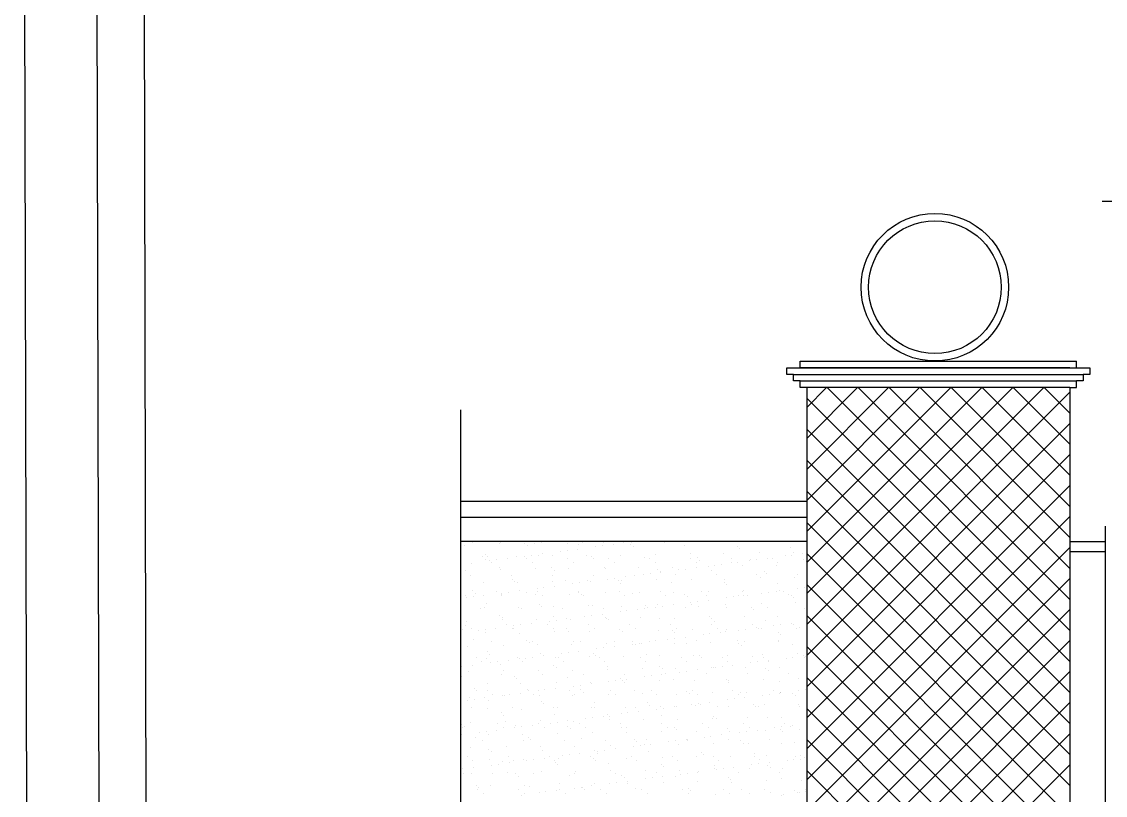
# Model space of a CAD drawing. Header units: metres. Extents: x 9178 to 9474, y -3543 to -3474.
# Drawn here: x 9351.716 to 9355.154, y -3489.35 to -3486.895 of the extents above; entities that cross this region are included whole.
import ezdxf

# ---------------------------------------------------------------- set-up
doc = ezdxf.new("R2010")
doc.units = ezdxf.units.M
doc.header["$MEASUREMENT"] = 0

msp = doc.modelspace()

# ---------------------------------------------------------------- linework, layer by layer
at = {"lineweight": 25, "ltscale": 60}
msp.add_line((9355.14435, -3487.46463), (9357.88486, -3487.46463), dxfattribs=at)
at = {"lineweight": 25, "ltscale": 72}
for p, q in [((9354.18596, -3487.99323), (9354.18596, -3487.97235)), ((9354.18596, -3487.97235), (9355.06304, -3487.97235)), ((9355.06304, -3487.99323), (9355.06304, -3487.97235)), ((9354.1442, -3488.01411), (9354.1442, -3487.99323)), ((9354.1442, -3487.99323), (9355.1048, -3487.99323)), ((9354.16508, -3488.01411), (9354.1442, -3488.01411)), ((9354.16508, -3488.035), (9354.16508, -3488.01411)), ((9354.16508, -3488.01411), (9355.06304, -3488.01411)), ((9354.20684, -3487.99323), (9354.18596, -3487.99323)), ((9355.04215, -3487.99323), (9354.20684, -3487.99323)), ((9355.04215, -3487.99323), (9355.06304, -3487.99323)), ((9355.06304, -3488.01411), (9355.08392, -3488.01411)), ((9355.08392, -3488.01411), (9355.08392, -3488.035)), ((9355.1048, -3488.01411), (9355.08392, -3488.01411)), ((9355.1048, -3487.99323), (9355.1048, -3488.01411)), ((9354.18596, -3488.035), (9354.16508, -3488.035)), ((9354.18596, -3488.05588), (9354.18596, -3488.035)), ((9354.18596, -3488.035), (9355.06304, -3488.035)), ((9355.06304, -3488.05588), (9355.06304, -3488.035)), ((9355.08392, -3488.035), (9355.06304, -3488.035)), ((9354.20684, -3488.05588), (9354.18596, -3488.05588)), ((9354.20684, -3488.05588), (9354.20684, -3490.8721)), ((9355.04215, -3488.05588), (9354.20684, -3488.05588)), ((9354.20684, -3488.11891), (9354.26988, -3488.05588)), ((9354.20684, -3488.21735), (9354.36832, -3488.05588)), ((9354.20684, -3488.3158), (9354.46676, -3488.05588)), ((9354.20684, -3488.41424), (9354.5652, -3488.05588)), ((9354.20684, -3488.51268), (9354.66365, -3488.05588)), ((9354.20684, -3488.61112), (9354.76209, -3488.05588)), ((9354.20684, -3488.70957), (9354.86053, -3488.05588)), ((9354.20684, -3488.80801), (9354.95897, -3488.05588)), ((9354.20684, -3488.90645), (9355.04215, -3488.07114)), ((9355.04215, -3488.92509), (9354.20684, -3488.08978)), ((9355.04215, -3488.82665), (9354.27138, -3488.05588)), ((9355.04215, -3488.72821), (9354.36982, -3488.05588)), ((9355.04215, -3488.62977), (9354.46827, -3488.05588)), ((9355.04215, -3488.53132), (9354.56671, -3488.05588)), ((9355.04215, -3488.43288), (9354.66515, -3488.05588)), ((9355.04215, -3488.33444), (9354.76359, -3488.05588)), ((9355.04215, -3488.236), (9354.86204, -3488.05588)), ((9355.04215, -3488.13756), (9354.96048, -3488.05588)), ((9355.04215, -3488.05588), (9355.04215, -3490.8721)), ((9355.04215, -3488.05588), (9355.06304, -3488.05588)), ((9353.10854, -3488.12684), (9353.10854, -3489.41966)), ((9354.20684, -3489.00489), (9355.04215, -3488.16958)), ((9355.04215, -3489.02354), (9354.20684, -3488.18823)), ((9354.20684, -3489.10334), (9355.04215, -3488.26802)), ((9355.04215, -3489.12198), (9354.20684, -3488.28667)), ((9354.20684, -3489.20178), (9355.04215, -3488.36647)), ((9355.04215, -3489.22042), (9354.20684, -3488.38511)), ((9354.20684, -3488.41733), (9353.10854, -3488.41733)), ((9354.20684, -3488.46823), (9353.10854, -3488.46823)), ((9354.20684, -3489.30022), (9355.04215, -3488.46491)), ((9355.04215, -3489.31886), (9354.20684, -3488.48355)), ((9355.15441, -3488.49574), (9355.15441, -3490.75167)), ((9354.20684, -3488.54457), (9353.10854, -3488.54457)), ((9353.12026, -3488.55556), (9353.12026, -3488.55556)), ((9353.14522, -3488.5479), (9353.14522, -3488.5479)), ((9353.23307, -3488.55149), (9353.23307, -3488.55149)), ((9353.23492, -3488.54693), (9353.23492, -3488.54693)), ((9353.31235, -3488.54934), (9353.31235, -3488.54934)), ((9353.32005, -3488.55639), (9353.32005, -3488.55639)), ((9353.34239, -3488.5501), (9353.34239, -3488.5501)), ((9353.36498, -3488.54669), (9353.36498, -3488.54669)), ((9353.44923, -3488.55061), (9353.44923, -3488.55061)), ((9353.48075, -3488.56845), (9353.48075, -3488.56845)), ((9353.48193, -3488.55303), (9353.48193, -3488.55303)), ((9353.49504, -3488.54646), (9353.49504, -3488.54646)), ((9353.53748, -3488.56098), (9353.53748, -3488.56098)), ((9353.55922, -3488.55812), (9353.55922, -3488.55812)), ((9353.56204, -3488.54655), (9353.56204, -3488.54655)), ((9353.59318, -3488.55365), (9353.59318, -3488.55365)), ((9353.62511, -3488.54622), (9353.62511, -3488.54622)), ((9353.64906, -3488.55447), (9353.64906, -3488.55447)), ((9353.64991, -3488.54618), (9353.64991, -3488.54618)), ((9353.65675, -3488.56152), (9353.65675, -3488.56152)), ((9353.67136, -3488.54515), (9353.67136, -3488.54515)), ((9353.75517, -3488.54599), (9353.75517, -3488.54599)), ((9353.7782, -3488.54567), (9353.7782, -3488.54567)), ((9353.81864, -3488.55816), (9353.81864, -3488.55816)), ((9353.88523, -3488.54575), (9353.88523, -3488.54575)), ((9353.98576, -3488.5596), (9353.98576, -3488.5596)), ((9353.99346, -3488.56665), (9353.99346, -3488.56665)), ((9354.0153, -3488.54551), (9354.0153, -3488.54551)), ((9354.14536, -3488.54528), (9354.14536, -3488.54528)), ((9354.15535, -3488.56329), (9354.15535, -3488.56329)), ((9354.20684, -3489.39866), (9355.04215, -3488.56335)), ((9355.04215, -3488.54457), (9355.15441, -3488.54457)), ((9353.17922, -3488.59281), (9353.17922, -3488.59281)), ((9353.18679, -3488.586), (9353.18679, -3488.586)), ((9353.18763, -3488.5999), (9353.18763, -3488.5999)), ((9353.19449, -3488.59305), (9353.19449, -3488.59305)), ((9353.20021, -3488.60538), (9353.20021, -3488.60538)), ((9353.22195, -3488.60252), (9353.22195, -3488.60252)), ((9353.25591, -3488.59805), (9353.25591, -3488.59805)), ((9353.28606, -3488.59332), (9353.28606, -3488.59332)), ((9353.31264, -3488.59058), (9353.31264, -3488.59058)), ((9353.31769, -3488.59967), (9353.31769, -3488.59967)), ((9353.33438, -3488.58772), (9353.33438, -3488.58772)), ((9353.35638, -3488.58969), (9353.35638, -3488.58969)), ((9353.36833, -3488.58325), (9353.36833, -3488.58325)), ((9353.39887, -3488.58926), (9353.39887, -3488.58926)), ((9353.42506, -3488.57578), (9353.42506, -3488.57578)), ((9353.4468, -3488.57292), (9353.4468, -3488.57292)), ((9353.44776, -3488.59943), (9353.44776, -3488.59943)), ((9353.50819, -3488.58786), (9353.50819, -3488.58786)), ((9353.5235, -3488.59112), (9353.5235, -3488.59112)), ((9353.5312, -3488.59818), (9353.5312, -3488.59818)), ((9353.57782, -3488.59919), (9353.57782, -3488.59919)), ((9353.61503, -3488.58838), (9353.61503, -3488.58838)), ((9353.69309, -3488.59482), (9353.69309, -3488.59482)), ((9353.70788, -3488.59896), (9353.70788, -3488.59896)), ((9353.72784, -3488.58431), (9353.72784, -3488.58431)), ((9353.83716, -3488.58292), (9353.83716, -3488.58292)), ((9353.83795, -3488.59872), (9353.83795, -3488.59872)), ((9353.86021, -3488.59625), (9353.86021, -3488.59625)), ((9353.86791, -3488.60331), (9353.86791, -3488.60331)), ((9353.944, -3488.58343), (9353.944, -3488.58343)), ((9353.96801, -3488.59848), (9353.96801, -3488.59848)), ((9354.02568, -3488.60485), (9354.02568, -3488.60485)), ((9354.0298, -3488.59994), (9354.0298, -3488.59994)), ((9354.04742, -3488.60198), (9354.04742, -3488.60198)), ((9354.05681, -3488.57937), (9354.05681, -3488.57937)), ((9354.08138, -3488.59751), (9354.08138, -3488.59751)), ((9354.09808, -3488.59825), (9354.09808, -3488.59825)), ((9354.13811, -3488.59004), (9354.13811, -3488.59004)), ((9354.15985, -3488.58718), (9354.15985, -3488.58718)), ((9354.16613, -3488.57797), (9354.16613, -3488.57797)), ((9354.1938, -3488.58271), (9354.1938, -3488.58271)), ((9354.19692, -3488.60138), (9354.19692, -3488.60138)), ((9355.04215, -3489.41731), (9354.20684, -3488.58199)), ((9355.04215, -3488.57609), (9355.15441, -3488.57609)), ((9353.10953, -3488.61732), (9353.10953, -3488.61732)), ((9353.1229, -3488.63603), (9353.1229, -3488.63603)), ((9353.14348, -3488.61285), (9353.14348, -3488.61285)), ((9353.20524, -3488.61112), (9353.20524, -3488.61112)), ((9353.23083, -3488.62634), (9353.23083, -3488.62634)), ((9353.2357, -3488.63197), (9353.2357, -3488.63197)), ((9353.33531, -3488.61089), (9353.33531, -3488.61089)), ((9353.34502, -3488.63057), (9353.34502, -3488.63057)), ((9353.39795, -3488.62778), (9353.39795, -3488.62778)), ((9353.40565, -3488.63483), (9353.40565, -3488.63483)), ((9353.45186, -3488.63109), (9353.45186, -3488.63109)), ((9353.46537, -3488.61065), (9353.46537, -3488.61065)), ((9353.56467, -3488.62702), (9353.56467, -3488.62702)), ((9353.56754, -3488.63147), (9353.56754, -3488.63147)), ((9353.59543, -3488.61041), (9353.59543, -3488.61041)), ((9353.67399, -3488.62563), (9353.67399, -3488.62563)), ((9353.7255, -3488.61018), (9353.7255, -3488.61018)), ((9353.73466, -3488.63291), (9353.73466, -3488.63291)), ((9353.74236, -3488.63996), (9353.74236, -3488.63996)), ((9353.78083, -3488.62614), (9353.78083, -3488.62614)), ((9353.80084, -3488.63445), (9353.80084, -3488.63445)), ((9353.82258, -3488.63159), (9353.82258, -3488.63159)), ((9353.85556, -3488.60994), (9353.85556, -3488.60994)), ((9353.85653, -3488.62712), (9353.85653, -3488.62712)), ((9353.89364, -3488.62208), (9353.89364, -3488.62208)), ((9353.90425, -3488.6366), (9353.90425, -3488.6366)), ((9353.91326, -3488.61965), (9353.91326, -3488.61965)), ((9353.935, -3488.61678), (9353.935, -3488.61678)), ((9353.96895, -3488.61231), (9353.96895, -3488.61231)), ((9353.98562, -3488.60971), (9353.98562, -3488.60971)), ((9354.00296, -3488.62068), (9354.00296, -3488.62068)), ((9354.07137, -3488.63804), (9354.07137, -3488.63804)), ((9354.1098, -3488.62119), (9354.1098, -3488.62119)), ((9354.11569, -3488.60947), (9354.11569, -3488.60947)), ((9354.20462, -3488.60843), (9354.20462, -3488.60843)), ((9353.13858, -3488.65175), (9353.13858, -3488.65175)), ((9353.18186, -3488.67328), (9353.18186, -3488.67328)), ((9353.26865, -3488.65152), (9353.26865, -3488.65152)), ((9353.2724, -3488.66444), (9353.2724, -3488.66444)), ((9353.2801, -3488.67149), (9353.2801, -3488.67149)), ((9353.2887, -3488.6738), (9353.2887, -3488.6738)), ((9353.39871, -3488.65128), (9353.39871, -3488.65128)), ((9353.4015, -3488.66973), (9353.4015, -3488.66973)), ((9353.44198, -3488.66813), (9353.44198, -3488.66813)), ((9353.51083, -3488.66834), (9353.51083, -3488.66834)), ((9353.51926, -3488.67152), (9353.51926, -3488.67152)), ((9353.52877, -3488.65104), (9353.52877, -3488.65104)), ((9353.57599, -3488.66405), (9353.57599, -3488.66405)), ((9353.59773, -3488.66119), (9353.59773, -3488.66119)), ((9353.60911, -3488.66957), (9353.60911, -3488.66957)), ((9353.61767, -3488.66885), (9353.61767, -3488.66885)), ((9353.63168, -3488.65672), (9353.63168, -3488.65672)), ((9353.65884, -3488.65081), (9353.65884, -3488.65081)), ((9353.68841, -3488.64925), (9353.68841, -3488.64925)), ((9353.71015, -3488.64639), (9353.71015, -3488.64639)), ((9353.73047, -3488.66479), (9353.73047, -3488.66479)), ((9353.74411, -3488.64192), (9353.74411, -3488.64192)), ((9353.77869, -3488.67326), (9353.77869, -3488.67326)), ((9353.7889, -3488.65057), (9353.7889, -3488.65057)), ((9353.83979, -3488.66339), (9353.83979, -3488.66339)), ((9353.91897, -3488.65033), (9353.91897, -3488.65033)), ((9353.94663, -3488.6639), (9353.94663, -3488.6639)), ((9354.04903, -3488.6501), (9354.04903, -3488.6501)), ((9354.05944, -3488.65984), (9354.05944, -3488.65984)), ((9354.07907, -3488.64509), (9354.07907, -3488.64509)), ((9354.16876, -3488.65845), (9354.16876, -3488.65845)), ((9354.17909, -3488.64986), (9354.17909, -3488.64986)), ((9354.20684, -3489.4971), (9355.04215, -3488.66179)), ((9353.14685, -3488.70109), (9353.14685, -3488.70109)), ((9353.15454, -3488.70815), (9353.15454, -3488.70815)), ((9353.22136, -3488.70449), (9353.22136, -3488.70449)), ((9353.23872, -3488.70845), (9353.23872, -3488.70845)), ((9353.26046, -3488.70559), (9353.26046, -3488.70559)), ((9353.29441, -3488.70112), (9353.29441, -3488.70112)), ((9353.31643, -3488.70479), (9353.31643, -3488.70479)), ((9353.35114, -3488.69365), (9353.35114, -3488.69365)), ((9353.35142, -3488.70425), (9353.35142, -3488.70425)), ((9353.37288, -3488.69079), (9353.37288, -3488.69079)), ((9353.40684, -3488.68632), (9353.40684, -3488.68632)), ((9353.46357, -3488.67885), (9353.46357, -3488.67885)), ((9353.48149, -3488.70402), (9353.48149, -3488.70402)), ((9353.48355, -3488.70622), (9353.48355, -3488.70622)), ((9353.48531, -3488.67599), (9353.48531, -3488.67599)), ((9353.5673, -3488.7075), (9353.5673, -3488.7075)), ((9353.61155, -3488.70378), (9353.61155, -3488.70378)), ((9353.61681, -3488.67662), (9353.61681, -3488.67662)), ((9353.67663, -3488.7061), (9353.67663, -3488.7061)), ((9353.74162, -3488.70354), (9353.74162, -3488.70354)), ((9353.78347, -3488.70662), (9353.78347, -3488.70662)), ((9353.87168, -3488.70331), (9353.87168, -3488.70331)), ((9353.89627, -3488.70255), (9353.89627, -3488.70255)), ((9353.94582, -3488.67469), (9353.94582, -3488.67469)), ((9353.95351, -3488.68175), (9353.95351, -3488.68175)), ((9354.00174, -3488.70307), (9354.00174, -3488.70307)), ((9354.00559, -3488.70116), (9354.00559, -3488.70116)), ((9354.06419, -3488.70791), (9354.06419, -3488.70791)), ((9354.08593, -3488.70505), (9354.08593, -3488.70505)), ((9354.11243, -3488.70167), (9354.11243, -3488.70167)), ((9354.1154, -3488.67839), (9354.1154, -3488.67839)), ((9354.11989, -3488.70058), (9354.11989, -3488.70058)), ((9354.13181, -3488.70283), (9354.13181, -3488.70283)), ((9354.17662, -3488.69311), (9354.17662, -3488.69311)), ((9354.19835, -3488.69025), (9354.19835, -3488.69025)), ((9355.04215, -3489.51575), (9354.20684, -3488.68044)), ((9353.10891, -3488.71594), (9353.10891, -3488.71594)), ((9353.12553, -3488.71651), (9353.12553, -3488.71651)), ((9353.1263, -3488.72325), (9353.1263, -3488.72325)), ((9353.14804, -3488.72039), (9353.14804, -3488.72039)), ((9353.18199, -3488.71592), (9353.18199, -3488.71592)), ((9353.19088, -3488.74144), (9353.19088, -3488.74144)), ((9353.23833, -3488.71244), (9353.23833, -3488.71244)), ((9353.23897, -3488.71571), (9353.23897, -3488.71571)), ((9353.34766, -3488.71105), (9353.34766, -3488.71105)), ((9353.358, -3488.74288), (9353.358, -3488.74288)), ((9353.36904, -3488.71547), (9353.36904, -3488.71547)), ((9353.4545, -3488.71156), (9353.4545, -3488.71156)), ((9353.49125, -3488.71328), (9353.49125, -3488.71328)), ((9353.4991, -3488.71524), (9353.4991, -3488.71524)), ((9353.62916, -3488.715), (9353.62916, -3488.715)), ((9353.65314, -3488.70991), (9353.65314, -3488.70991)), ((9353.75923, -3488.71476), (9353.75923, -3488.71476)), ((9353.82026, -3488.71135), (9353.82026, -3488.71135)), ((9353.82796, -3488.7184), (9353.82796, -3488.7184)), ((9353.83935, -3488.73752), (9353.83935, -3488.73752)), ((9353.86108, -3488.73465), (9353.86108, -3488.73465)), ((9353.88929, -3488.71453), (9353.88929, -3488.71453)), ((9353.89504, -3488.73018), (9353.89504, -3488.73018)), ((9353.95177, -3488.72271), (9353.95177, -3488.72271)), ((9353.97351, -3488.71985), (9353.97351, -3488.71985)), ((9353.98985, -3488.71504), (9353.98985, -3488.71504)), ((9354.00746, -3488.71538), (9354.00746, -3488.71538)), ((9354.01936, -3488.71429), (9354.01936, -3488.71429)), ((9354.06207, -3488.74032), (9354.06207, -3488.74032)), ((9354.14942, -3488.71405), (9354.14942, -3488.71405)), ((9354.15697, -3488.71648), (9354.15697, -3488.71648)), ((9354.16467, -3488.72353), (9354.16467, -3488.72353)), ((9354.17139, -3488.73892), (9354.17139, -3488.73892)), ((9353.17231, -3488.75634), (9353.17231, -3488.75634)), ((9353.18449, -3488.75376), (9353.18449, -3488.75376)), ((9353.29133, -3488.75427), (9353.29133, -3488.75427)), ((9353.30238, -3488.7561), (9353.30238, -3488.7561)), ((9353.3657, -3488.74993), (9353.3657, -3488.74993)), ((9353.40413, -3488.75021), (9353.40413, -3488.75021)), ((9353.43244, -3488.75587), (9353.43244, -3488.75587)), ((9353.51346, -3488.74881), (9353.51346, -3488.74881)), ((9353.52759, -3488.74657), (9353.52759, -3488.74657)), ((9353.55777, -3488.77459), (9353.55777, -3488.77459)), ((9353.56251, -3488.75563), (9353.56251, -3488.75563)), ((9353.6145, -3488.76712), (9353.6145, -3488.76712)), ((9353.6203, -3488.74933), (9353.6203, -3488.74933)), ((9353.63624, -3488.76425), (9353.63624, -3488.76425)), ((9353.67019, -3488.75978), (9353.67019, -3488.75978)), ((9353.69257, -3488.75539), (9353.69257, -3488.75539)), ((9353.69471, -3488.74801), (9353.69471, -3488.74801)), ((9353.70241, -3488.75506), (9353.70241, -3488.75506)), ((9353.72692, -3488.75232), (9353.72692, -3488.75232)), ((9353.7331, -3488.74526), (9353.7331, -3488.74526)), ((9353.74866, -3488.74945), (9353.74866, -3488.74945)), ((9353.78262, -3488.74498), (9353.78262, -3488.74498)), ((9353.82263, -3488.75516), (9353.82263, -3488.75516)), ((9353.84243, -3488.74387), (9353.84243, -3488.74387)), ((9353.8643, -3488.7517), (9353.8643, -3488.7517)), ((9353.94927, -3488.74438), (9353.94927, -3488.74438)), ((9353.9527, -3488.75492), (9353.9527, -3488.75492)), ((9354.03142, -3488.75314), (9354.03142, -3488.75314)), ((9354.03912, -3488.76019), (9354.03912, -3488.76019)), ((9354.08276, -3488.75468), (9354.08276, -3488.75468)), ((9354.20101, -3488.75683), (9354.20101, -3488.75683)), ((9354.20684, -3489.59555), (9355.04215, -3488.76024)), ((9353.12503, -3488.80931), (9353.12503, -3488.80931)), ((9353.12816, -3488.79698), (9353.12816, -3488.79698)), ((9353.23245, -3488.77953), (9353.23245, -3488.77953)), ((9353.24015, -3488.78659), (9353.24015, -3488.78659)), ((9353.24096, -3488.79292), (9353.24096, -3488.79292)), ((9353.25509, -3488.80907), (9353.25509, -3488.80907)), ((9353.27723, -3488.81152), (9353.27723, -3488.81152)), ((9353.29897, -3488.80866), (9353.29897, -3488.80866)), ((9353.33292, -3488.80419), (9353.33292, -3488.80419)), ((9353.35029, -3488.79152), (9353.35029, -3488.79152)), ((9353.38516, -3488.80884), (9353.38516, -3488.80884)), ((9353.38965, -3488.79672), (9353.38965, -3488.79672)), ((9353.40204, -3488.78323), (9353.40204, -3488.78323)), ((9353.41139, -3488.79386), (9353.41139, -3488.79386)), ((9353.44535, -3488.78939), (9353.44535, -3488.78939)), ((9353.45713, -3488.79204), (9353.45713, -3488.79204)), ((9353.50207, -3488.78192), (9353.50207, -3488.78192)), ((9353.51522, -3488.8086), (9353.51522, -3488.8086)), ((9353.52381, -3488.77906), (9353.52381, -3488.77906)), ((9353.56916, -3488.78466), (9353.56916, -3488.78466)), ((9353.56993, -3488.78797), (9353.56993, -3488.78797)), ((9353.57686, -3488.79172), (9353.57686, -3488.79172)), ((9353.64528, -3488.80836), (9353.64528, -3488.80836)), ((9353.67926, -3488.78658), (9353.67926, -3488.78658)), ((9353.73874, -3488.78836), (9353.73874, -3488.78836)), ((9353.77535, -3488.80813), (9353.77535, -3488.80813)), ((9353.7861, -3488.78709), (9353.7861, -3488.78709)), ((9353.8989, -3488.78303), (9353.8989, -3488.78303)), ((9353.90541, -3488.80789), (9353.90541, -3488.80789)), ((9353.90587, -3488.78979), (9353.90587, -3488.78979)), ((9353.91357, -3488.79685), (9353.91357, -3488.79685)), ((9354.00823, -3488.78163), (9354.00823, -3488.78163)), ((9354.03547, -3488.80766), (9354.03547, -3488.80766)), ((9354.07545, -3488.79348), (9354.07545, -3488.79348)), ((9354.1027, -3488.81098), (9354.1027, -3488.81098)), ((9354.11507, -3488.78214), (9354.11507, -3488.78214)), ((9354.12444, -3488.80812), (9354.12444, -3488.80812)), ((9354.15839, -3488.80365), (9354.15839, -3488.80365)), ((9354.16554, -3488.80742), (9354.16554, -3488.80742)), ((9355.04215, -3489.61419), (9354.20684, -3488.77888)), ((9353.1146, -3488.82325), (9353.1146, -3488.82325)), ((9353.14264, -3488.82053), (9353.14264, -3488.82053)), ((9353.1648, -3488.82632), (9353.1648, -3488.82632)), ((9353.18654, -3488.82346), (9353.18654, -3488.82346)), ((9353.18712, -3488.83423), (9353.18712, -3488.83423)), ((9353.2205, -3488.81899), (9353.2205, -3488.81899)), ((9353.2727, -3488.82029), (9353.2727, -3488.82029)), ((9353.27648, -3488.81988), (9353.27648, -3488.81988)), ((9353.29396, -3488.83475), (9353.29396, -3488.83475)), ((9353.40277, -3488.82006), (9353.40277, -3488.82006)), ((9353.40676, -3488.83068), (9353.40676, -3488.83068)), ((9353.44361, -3488.82132), (9353.44361, -3488.82132)), ((9353.4513, -3488.82837), (9353.4513, -3488.82837)), ((9353.51609, -3488.82929), (9353.51609, -3488.82929)), ((9353.53283, -3488.81982), (9353.53283, -3488.81982)), ((9353.61319, -3488.82501), (9353.61319, -3488.82501)), ((9353.62293, -3488.8298), (9353.62293, -3488.8298)), ((9353.6629, -3488.81958), (9353.6629, -3488.81958)), ((9353.73573, -3488.82574), (9353.73573, -3488.82574)), ((9353.78032, -3488.82645), (9353.78032, -3488.82645)), ((9353.78801, -3488.8335), (9353.78801, -3488.8335)), ((9353.79296, -3488.81935), (9353.79296, -3488.81935)), ((9353.84506, -3488.82434), (9353.84506, -3488.82434)), ((9353.87785, -3488.84058), (9353.87785, -3488.84058)), ((9353.89959, -3488.83772), (9353.89959, -3488.83772)), ((9353.92302, -3488.81911), (9353.92302, -3488.81911)), ((9353.93355, -3488.83325), (9353.93355, -3488.83325)), ((9353.9499, -3488.83014), (9353.9499, -3488.83014)), ((9353.9519, -3488.82485), (9353.9519, -3488.82485)), ((9353.99028, -3488.82578), (9353.99028, -3488.82578)), ((9354.01202, -3488.82292), (9354.01202, -3488.82292)), ((9354.04597, -3488.81845), (9354.04597, -3488.81845)), ((9354.05309, -3488.81888), (9354.05309, -3488.81888)), ((9354.0647, -3488.82079), (9354.0647, -3488.82079)), ((9354.11702, -3488.83158), (9354.11702, -3488.83158)), ((9354.12472, -3488.83863), (9354.12472, -3488.83863)), ((9354.17403, -3488.8194), (9354.17403, -3488.8194)), ((9354.18315, -3488.81864), (9354.18315, -3488.81864)), ((9353.13079, -3488.87746), (9353.13079, -3488.87746)), ((9353.15093, -3488.85654), (9353.15093, -3488.85654)), ((9353.20604, -3488.86092), (9353.20604, -3488.86092)), ((9353.24359, -3488.87339), (9353.24359, -3488.87339)), ((9353.31805, -3488.85798), (9353.31805, -3488.85798)), ((9353.32575, -3488.86503), (9353.32575, -3488.86503)), ((9353.33611, -3488.86069), (9353.33611, -3488.86069)), ((9353.35292, -3488.872), (9353.35292, -3488.872)), ((9353.45976, -3488.87251), (9353.45976, -3488.87251)), ((9353.46617, -3488.86045), (9353.46617, -3488.86045)), ((9353.48764, -3488.86167), (9353.48764, -3488.86167)), ((9353.57256, -3488.86845), (9353.57256, -3488.86845)), ((9353.59624, -3488.86021), (9353.59624, -3488.86021)), ((9353.59628, -3488.87765), (9353.59628, -3488.87765)), ((9353.65301, -3488.87018), (9353.65301, -3488.87018)), ((9353.65476, -3488.8631), (9353.65476, -3488.8631)), ((9353.66246, -3488.87016), (9353.66246, -3488.87016)), ((9353.67475, -3488.86732), (9353.67475, -3488.86732)), ((9353.68189, -3488.86705), (9353.68189, -3488.86705)), ((9353.7087, -3488.86285), (9353.7087, -3488.86285)), ((9353.7263, -3488.85998), (9353.7263, -3488.85998)), ((9353.76543, -3488.85538), (9353.76543, -3488.85538)), ((9353.78717, -3488.85252), (9353.78717, -3488.85252)), ((9353.78873, -3488.86757), (9353.78873, -3488.86757)), ((9353.82112, -3488.84805), (9353.82112, -3488.84805)), ((9353.82435, -3488.8668), (9353.82435, -3488.8668)), ((9353.85636, -3488.85974), (9353.85636, -3488.85974)), ((9353.90153, -3488.8635), (9353.90153, -3488.8635)), ((9353.98643, -3488.85951), (9353.98643, -3488.85951)), ((9353.99147, -3488.86823), (9353.99147, -3488.86823)), ((9353.99917, -3488.87529), (9353.99917, -3488.87529)), ((9354.01086, -3488.86211), (9354.01086, -3488.86211)), ((9354.11649, -3488.85927), (9354.11649, -3488.85927)), ((9354.1177, -3488.86262), (9354.1177, -3488.86262)), ((9354.16106, -3488.87193), (9354.16106, -3488.87193)), ((9354.20684, -3489.69399), (9355.04215, -3488.85868)), ((9355.04215, -3489.71263), (9354.20684, -3488.87732)), ((9353.15876, -3488.9139), (9353.15876, -3488.9139)), ((9353.18975, -3488.91471), (9353.18975, -3488.91471)), ((9353.1925, -3488.89463), (9353.1925, -3488.89463)), ((9353.2002, -3488.90169), (9353.2002, -3488.90169)), ((9353.28882, -3488.91366), (9353.28882, -3488.91366)), ((9353.29659, -3488.91522), (9353.29659, -3488.91522)), ((9353.31574, -3488.91459), (9353.31574, -3488.91459)), ((9353.33748, -3488.91172), (9353.33748, -3488.91172)), ((9353.36209, -3488.89833), (9353.36209, -3488.89833)), ((9353.37143, -3488.90725), (9353.37143, -3488.90725)), ((9353.40939, -3488.91116), (9353.40939, -3488.91116)), ((9353.41889, -3488.91342), (9353.41889, -3488.91342)), ((9353.42816, -3488.89979), (9353.42816, -3488.89979)), ((9353.4499, -3488.89692), (9353.4499, -3488.89692)), ((9353.48385, -3488.89245), (9353.48385, -3488.89245)), ((9353.51872, -3488.90976), (9353.51872, -3488.90976)), ((9353.52921, -3488.89976), (9353.52921, -3488.89976)), ((9353.53691, -3488.90682), (9353.53691, -3488.90682)), ((9353.54058, -3488.88499), (9353.54058, -3488.88499)), ((9353.54895, -3488.91319), (9353.54895, -3488.91319)), ((9353.56232, -3488.88212), (9353.56232, -3488.88212)), ((9353.62556, -3488.91028), (9353.62556, -3488.91028)), ((9353.67901, -3488.91295), (9353.67901, -3488.91295)), ((9353.6988, -3488.90345), (9353.6988, -3488.90345)), ((9353.73836, -3488.90621), (9353.73836, -3488.90621)), ((9353.80908, -3488.91271), (9353.80908, -3488.91271)), ((9353.84769, -3488.90482), (9353.84769, -3488.90482)), ((9353.86592, -3488.90489), (9353.86592, -3488.90489)), ((9353.87362, -3488.91194), (9353.87362, -3488.91194)), ((9353.93914, -3488.91248), (9353.93914, -3488.91248)), ((9353.95453, -3488.90533), (9353.95453, -3488.90533)), ((9354.03551, -3488.90858), (9354.03551, -3488.90858)), ((9354.06733, -3488.90127), (9354.06733, -3488.90127)), ((9354.06921, -3488.91224), (9354.06921, -3488.91224)), ((9354.14121, -3488.91405), (9354.14121, -3488.91405)), ((9354.16295, -3488.91119), (9354.16295, -3488.91119)), ((9354.17666, -3488.89987), (9354.17666, -3488.89987)), ((9354.1969, -3488.90672), (9354.1969, -3488.90672)), ((9354.19927, -3488.912), (9354.19927, -3488.912)), ((9354.20263, -3488.91002), (9354.20263, -3488.91002)), ((9353.11263, -3488.94133), (9353.11263, -3488.94133)), ((9353.14658, -3488.93686), (9353.14658, -3488.93686)), ((9353.17637, -3488.92512), (9353.17637, -3488.92512)), ((9353.20331, -3488.92939), (9353.20331, -3488.92939)), ((9353.22505, -3488.92653), (9353.22505, -3488.92653)), ((9353.23653, -3488.93498), (9353.23653, -3488.93498)), ((9353.25901, -3488.92206), (9353.25901, -3488.92206)), ((9353.30644, -3488.92488), (9353.30644, -3488.92488)), ((9353.40366, -3488.93642), (9353.40366, -3488.93642)), ((9353.41136, -3488.94347), (9353.41136, -3488.94347)), ((9353.4365, -3488.92464), (9353.4365, -3488.92464)), ((9353.56656, -3488.92441), (9353.56656, -3488.92441)), ((9353.57324, -3488.94011), (9353.57324, -3488.94011)), ((9353.57519, -3488.94892), (9353.57519, -3488.94892)), ((9353.68452, -3488.94753), (9353.68452, -3488.94753)), ((9353.69663, -3488.92417), (9353.69663, -3488.92417)), ((9353.74037, -3488.94155), (9353.74037, -3488.94155)), ((9353.74806, -3488.9486), (9353.74806, -3488.9486)), ((9353.79136, -3488.94804), (9353.79136, -3488.94804)), ((9353.82669, -3488.92393), (9353.82669, -3488.92393)), ((9353.90416, -3488.94398), (9353.90416, -3488.94398)), ((9353.90995, -3488.94524), (9353.90995, -3488.94524)), ((9353.91636, -3488.94365), (9353.91636, -3488.94365)), ((9353.9381, -3488.94079), (9353.9381, -3488.94079)), ((9353.95675, -3488.9237), (9353.95675, -3488.9237)), ((9353.97205, -3488.93632), (9353.97205, -3488.93632)), ((9354.01349, -3488.94258), (9354.01349, -3488.94258)), ((9354.02878, -3488.92885), (9354.02878, -3488.92885)), ((9354.05052, -3488.92599), (9354.05052, -3488.92599)), ((9354.07708, -3488.94667), (9354.07708, -3488.94667)), ((9354.08448, -3488.92152), (9354.08448, -3488.92152)), ((9354.08682, -3488.92346), (9354.08682, -3488.92346)), ((9354.12033, -3488.94309), (9354.12033, -3488.94309)), ((9353.10971, -3488.96574), (9353.10971, -3488.96574)), ((9353.11098, -3488.97164), (9353.11098, -3488.97164)), ((9353.13342, -3488.95793), (9353.13342, -3488.95793)), ((9353.23978, -3488.96551), (9353.23978, -3488.96551)), ((9353.24622, -3488.95387), (9353.24622, -3488.95387)), ((9353.27811, -3488.97307), (9353.27811, -3488.97307)), ((9353.2858, -3488.98013), (9353.2858, -3488.98013)), ((9353.35555, -3488.95247), (9353.35555, -3488.95247)), ((9353.36984, -3488.96527), (9353.36984, -3488.96527)), ((9353.44769, -3488.97677), (9353.44769, -3488.97677)), ((9353.46239, -3488.95299), (9353.46239, -3488.95299)), ((9353.4999, -3488.96504), (9353.4999, -3488.96504)), ((9353.61481, -3488.9782), (9353.61481, -3488.9782)), ((9353.62997, -3488.9648), (9353.62997, -3488.9648)), ((9353.63478, -3488.98072), (9353.63478, -3488.98072)), ((9353.69151, -3488.97325), (9353.69151, -3488.97325)), ((9353.71325, -3488.97039), (9353.71325, -3488.97039)), ((9353.74721, -3488.96592), (9353.74721, -3488.96592)), ((9353.76003, -3488.96456), (9353.76003, -3488.96456)), ((9353.7844, -3488.9819), (9353.7844, -3488.9819)), ((9353.80394, -3488.95845), (9353.80394, -3488.95845)), ((9353.82568, -3488.95559), (9353.82568, -3488.95559)), ((9353.85963, -3488.95112), (9353.85963, -3488.95112)), ((9353.89009, -3488.96433), (9353.89009, -3488.96433)), ((9353.95152, -3488.98333), (9353.95152, -3488.98333)), ((9354.02016, -3488.96409), (9354.02016, -3488.96409)), ((9354.06996, -3488.98174), (9354.06996, -3488.98174)), ((9354.08477, -3488.95373), (9354.08477, -3488.95373)), ((9354.15022, -3488.96385), (9354.15022, -3488.96385)), ((9354.17929, -3488.98035), (9354.17929, -3488.98035)), ((9354.20684, -3489.79243), (9355.04215, -3488.95712)), ((9355.04215, -3489.81107), (9354.20684, -3488.97576)), ((9353.15255, -3489.00973), (9353.15255, -3489.00973)), ((9353.16025, -3489.01679), (9353.16025, -3489.01679)), ((9353.19238, -3488.99518), (9353.19238, -3488.99518)), ((9353.19249, -3489.01848), (9353.19249, -3489.01848)), ((9353.29922, -3488.9957), (9353.29922, -3488.9957)), ((9353.32214, -3489.01342), (9353.32214, -3489.01342)), ((9353.32255, -3489.01824), (9353.32255, -3489.01824)), ((9353.35424, -3489.01765), (9353.35424, -3489.01765)), ((9353.37598, -3489.01479), (9353.37598, -3489.01479)), ((9353.40994, -3489.01032), (9353.40994, -3489.01032)), ((9353.41202, -3488.99163), (9353.41202, -3488.99163)), ((9353.45262, -3489.01801), (9353.45262, -3489.01801)), ((9353.46667, -3489.00285), (9353.46667, -3489.00285)), ((9353.48841, -3488.99999), (9353.48841, -3488.99999)), ((9353.48926, -3489.01486), (9353.48926, -3489.01486)), ((9353.52135, -3488.99024), (9353.52135, -3488.99024)), ((9353.52236, -3488.99552), (9353.52236, -3488.99552)), ((9353.57909, -3488.98805), (9353.57909, -3488.98805)), ((9353.58268, -3489.01777), (9353.58268, -3489.01777)), ((9353.60083, -3488.98519), (9353.60083, -3488.98519)), ((9353.62251, -3488.98526), (9353.62251, -3488.98526)), ((9353.62819, -3488.99075), (9353.62819, -3488.99075)), ((9353.71275, -3489.01753), (9353.71275, -3489.01753)), ((9353.74099, -3488.98669), (9353.74099, -3488.98669)), ((9353.84281, -3489.0173), (9353.84281, -3489.0173)), ((9353.85032, -3488.98529), (9353.85032, -3488.98529)), ((9353.95716, -3488.9858), (9353.95716, -3488.9858)), ((9353.95922, -3488.99039), (9353.95922, -3488.99039)), ((9353.97287, -3489.01706), (9353.97287, -3489.01706)), ((9354.10294, -3489.01683), (9354.10294, -3489.01683)), ((9354.12111, -3488.98702), (9354.12111, -3488.98702)), ((9354.17971, -3489.01712), (9354.17971, -3489.01712)), ((9354.20145, -3489.01425), (9354.20145, -3489.01425)), ((9353.1294, -3489.04726), (9353.1294, -3489.04726)), ((9353.13605, -3489.03841), (9353.13605, -3489.03841)), ((9353.15114, -3489.04439), (9353.15114, -3489.04439)), ((9353.18509, -3489.03992), (9353.18509, -3489.03992)), ((9353.19659, -3489.05008), (9353.19659, -3489.05008)), ((9353.2101, -3489.0297), (9353.2101, -3489.0297)), ((9353.24182, -3489.03246), (9353.24182, -3489.03246)), ((9353.24885, -3489.03434), (9353.24885, -3489.03434)), ((9353.26356, -3489.02959), (9353.26356, -3489.02959)), ((9353.29751, -3489.02512), (9353.29751, -3489.02512)), ((9353.34017, -3489.02946), (9353.34017, -3489.02946)), ((9353.35818, -3489.03295), (9353.35818, -3489.03295)), ((9353.36371, -3489.05152), (9353.36371, -3489.05152)), ((9353.46502, -3489.03346), (9353.46502, -3489.03346)), ((9353.47023, -3489.02923), (9353.47023, -3489.02923)), ((9353.49696, -3489.02191), (9353.49696, -3489.02191)), ((9353.57782, -3489.0294), (9353.57782, -3489.0294)), ((9353.60029, -3489.02899), (9353.60029, -3489.02899)), ((9353.65885, -3489.01855), (9353.65885, -3489.01855)), ((9353.68715, -3489.028), (9353.68715, -3489.028)), ((9353.73036, -3489.02876), (9353.73036, -3489.02876)), ((9353.79399, -3489.02851), (9353.79399, -3489.02851)), ((9353.82597, -3489.01999), (9353.82597, -3489.01999)), ((9353.83367, -3489.02704), (9353.83367, -3489.02704)), ((9353.86042, -3489.02852), (9353.86042, -3489.02852)), ((9353.90679, -3489.02445), (9353.90679, -3489.02445)), ((9353.95487, -3489.04672), (9353.95487, -3489.04672)), ((9353.97661, -3489.04386), (9353.97661, -3489.04386)), ((9353.99049, -3489.02828), (9353.99049, -3489.02828)), ((9353.99556, -3489.02368), (9353.99556, -3489.02368)), ((9354.01056, -3489.03939), (9354.01056, -3489.03939)), ((9354.01612, -3489.02306), (9354.01612, -3489.02306)), ((9354.06729, -3489.03192), (9354.06729, -3489.03192)), ((9354.08903, -3489.02906), (9354.08903, -3489.02906)), ((9354.12055, -3489.02805), (9354.12055, -3489.02805)), ((9354.12296, -3489.02357), (9354.12296, -3489.02357)), ((9354.12299, -3489.02458), (9354.12299, -3489.02458)), ((9354.16268, -3489.02512), (9354.16268, -3489.02512)), ((9354.17038, -3489.03217), (9354.17038, -3489.03217)), ((9353.14344, -3489.07033), (9353.14344, -3489.07033)), ((9353.19501, -3489.07566), (9353.19501, -3489.07566)), ((9353.27351, -3489.07009), (9353.27351, -3489.07009)), ((9353.30185, -3489.07617), (9353.30185, -3489.07617)), ((9353.37141, -3489.05857), (9353.37141, -3489.05857)), ((9353.40357, -3489.06986), (9353.40357, -3489.06986)), ((9353.41465, -3489.07211), (9353.41465, -3489.07211)), ((9353.52398, -3489.07071), (9353.52398, -3489.07071)), ((9353.5333, -3489.05521), (9353.5333, -3489.05521)), ((9353.53363, -3489.06962), (9353.53363, -3489.06962)), ((9353.63082, -3489.07123), (9353.63082, -3489.07123)), ((9353.6637, -3489.06938), (9353.6637, -3489.06938)), ((9353.67329, -3489.08379), (9353.67329, -3489.08379)), ((9353.70042, -3489.05664), (9353.70042, -3489.05664)), ((9353.70812, -3489.0637), (9353.70812, -3489.0637)), ((9353.73002, -3489.07632), (9353.73002, -3489.07632)), ((9353.74362, -3489.06716), (9353.74362, -3489.06716)), ((9353.75176, -3489.07346), (9353.75176, -3489.07346)), ((9353.78572, -3489.06899), (9353.78572, -3489.06899)), ((9353.79376, -3489.06915), (9353.79376, -3489.06915)), ((9353.84244, -3489.06152), (9353.84244, -3489.06152)), ((9353.85295, -3489.06577), (9353.85295, -3489.06577)), ((9353.86418, -3489.05866), (9353.86418, -3489.05866)), ((9353.87, -3489.06034), (9353.87, -3489.06034)), ((9353.89814, -3489.05419), (9353.89814, -3489.05419)), ((9353.92383, -3489.06891), (9353.92383, -3489.06891)), ((9353.95979, -3489.06628), (9353.95979, -3489.06628)), ((9354.03713, -3489.06177), (9354.03713, -3489.06177)), ((9354.04483, -3489.06883), (9354.04483, -3489.06883)), ((9354.05389, -3489.06868), (9354.05389, -3489.06868)), ((9354.07259, -3489.06222), (9354.07259, -3489.06222)), ((9354.18192, -3489.06082), (9354.18192, -3489.06082)), ((9354.18395, -3489.06844), (9354.18395, -3489.06844)), ((9354.20671, -3489.06547), (9354.20671, -3489.06547)), ((9354.20684, -3489.89087), (9355.04215, -3489.05556)), ((9355.04215, -3489.90952), (9354.20684, -3489.07421)), ((9353.13868, -3489.11888), (9353.13868, -3489.11888)), ((9353.23816, -3489.08817), (9353.23816, -3489.08817)), ((9353.24585, -3489.09523), (9353.24585, -3489.09523)), ((9353.25149, -3489.11482), (9353.25149, -3489.11482)), ((9353.36081, -3489.11342), (9353.36081, -3489.11342)), ((9353.39275, -3489.12072), (9353.39275, -3489.12072)), ((9353.40774, -3489.09187), (9353.40774, -3489.09187)), ((9353.41449, -3489.11786), (9353.41449, -3489.11786)), ((9353.44845, -3489.11339), (9353.44845, -3489.11339)), ((9353.46765, -3489.11394), (9353.46765, -3489.11394)), ((9353.50517, -3489.10592), (9353.50517, -3489.10592)), ((9353.52691, -3489.10306), (9353.52691, -3489.10306)), ((9353.56087, -3489.09859), (9353.56087, -3489.09859)), ((9353.57487, -3489.0933), (9353.57487, -3489.0933)), ((9353.58045, -3489.10987), (9353.58045, -3489.10987)), ((9353.58256, -3489.10036), (9353.58256, -3489.10036)), ((9353.6176, -3489.09112), (9353.6176, -3489.09112)), ((9353.63934, -3489.08826), (9353.63934, -3489.08826)), ((9353.68978, -3489.10848), (9353.68978, -3489.10848)), ((9353.74445, -3489.09699), (9353.74445, -3489.09699)), ((9353.79662, -3489.10899), (9353.79662, -3489.10899)), ((9353.90942, -3489.10493), (9353.90942, -3489.10493)), ((9353.91157, -3489.09843), (9353.91157, -3489.09843)), ((9353.91927, -3489.10548), (9353.91927, -3489.10548)), ((9354.0066, -3489.12165), (9354.0066, -3489.12165)), ((9354.01875, -3489.10353), (9354.01875, -3489.10353)), ((9354.08116, -3489.10212), (9354.08116, -3489.10212)), ((9354.12559, -3489.10404), (9354.12559, -3489.10404)), ((9354.13667, -3489.12141), (9354.13667, -3489.12141)), ((9353.1126, -3489.12483), (9353.1126, -3489.12483)), ((9353.11377, -3489.13452), (9353.11377, -3489.13452)), ((9353.1203, -3489.13188), (9353.1203, -3489.13188)), ((9353.1679, -3489.15032), (9353.1679, -3489.15032)), ((9353.18964, -3489.14746), (9353.18964, -3489.14746)), ((9353.2236, -3489.14299), (9353.2236, -3489.14299)), ((9353.22622, -3489.12307), (9353.22622, -3489.12307)), ((9353.24383, -3489.13429), (9353.24383, -3489.13429)), ((9353.28033, -3489.13552), (9353.28033, -3489.13552)), ((9353.28219, -3489.12852), (9353.28219, -3489.12852)), ((9353.30207, -3489.13266), (9353.30207, -3489.13266)), ((9353.33602, -3489.12819), (9353.33602, -3489.12819)), ((9353.35628, -3489.12283), (9353.35628, -3489.12283)), ((9353.3739, -3489.13405), (9353.3739, -3489.13405)), ((9353.41729, -3489.15258), (9353.41729, -3489.15258)), ((9353.44931, -3489.12996), (9353.44931, -3489.12996)), ((9353.45701, -3489.13701), (9353.45701, -3489.13701)), ((9353.48635, -3489.12259), (9353.48635, -3489.12259)), ((9353.50396, -3489.13381), (9353.50396, -3489.13381)), ((9353.52661, -3489.15119), (9353.52661, -3489.15119)), ((9353.61641, -3489.12236), (9353.61641, -3489.12236)), ((9353.6189, -3489.13365), (9353.6189, -3489.13365)), ((9353.63345, -3489.1517), (9353.63345, -3489.1517)), ((9353.63402, -3489.13358), (9353.63402, -3489.13358)), ((9353.74626, -3489.14764), (9353.74626, -3489.14764)), ((9353.74648, -3489.12212), (9353.74648, -3489.12212)), ((9353.76409, -3489.13334), (9353.76409, -3489.13334)), ((9353.78602, -3489.13509), (9353.78602, -3489.13509)), ((9353.79372, -3489.14214), (9353.79372, -3489.14214)), ((9353.85558, -3489.14624), (9353.85558, -3489.14624)), ((9353.87654, -3489.12188), (9353.87654, -3489.12188)), ((9353.89415, -3489.1331), (9353.89415, -3489.1331)), ((9353.95561, -3489.13878), (9353.95561, -3489.13878)), ((9353.96242, -3489.14675), (9353.96242, -3489.14675)), ((9353.99338, -3489.14979), (9353.99338, -3489.14979)), ((9354.01512, -3489.14692), (9354.01512, -3489.14692)), ((9354.02422, -3489.13287), (9354.02422, -3489.13287)), ((9354.04907, -3489.14245), (9354.04907, -3489.14245)), ((9354.07522, -3489.14269), (9354.07522, -3489.14269)), ((9354.1058, -3489.13498), (9354.1058, -3489.13498)), ((9354.12273, -3489.14021), (9354.12273, -3489.14021)), ((9354.12754, -3489.13212), (9354.12754, -3489.13212)), ((9354.13043, -3489.14727), (9354.13043, -3489.14727)), ((9354.15428, -3489.13263), (9354.15428, -3489.13263)), ((9354.16149, -3489.12765), (9354.16149, -3489.12765)), ((9354.18455, -3489.1413), (9354.18455, -3489.1413)), ((9354.20684, -3489.98932), (9355.04215, -3489.15401)), ((9353.11118, -3489.15779), (9353.11118, -3489.15779)), ((9353.15664, -3489.16518), (9353.15664, -3489.16518)), ((9353.17717, -3489.17492), (9353.17717, -3489.17492)), ((9353.19764, -3489.15613), (9353.19764, -3489.15613)), ((9353.30448, -3489.15665), (9353.30448, -3489.15665)), ((9353.30724, -3489.17468), (9353.30724, -3489.17468)), ((9353.32376, -3489.16661), (9353.32376, -3489.16661)), ((9353.33146, -3489.17367), (9353.33146, -3489.17367)), ((9353.4373, -3489.17444), (9353.4373, -3489.17444)), ((9353.49335, -3489.17031), (9353.49335, -3489.17031)), ((9353.56737, -3489.17421), (9353.56737, -3489.17421)), ((9353.58309, -3489.19035), (9353.58309, -3489.19035)), ((9353.66047, -3489.17174), (9353.66047, -3489.17174)), ((9353.66817, -3489.1788), (9353.66817, -3489.1788)), ((9353.69241, -3489.18895), (9353.69241, -3489.18895)), ((9353.69743, -3489.17397), (9353.69743, -3489.17397)), ((9353.7118, -3489.18686), (9353.7118, -3489.18686)), ((9353.76853, -3489.17939), (9353.76853, -3489.17939)), ((9353.79027, -3489.17653), (9353.79027, -3489.17653)), ((9353.79925, -3489.18946), (9353.79925, -3489.18946)), ((9353.82422, -3489.17206), (9353.82422, -3489.17206)), ((9353.82749, -3489.17373), (9353.82749, -3489.17373)), ((9353.83006, -3489.17544), (9353.83006, -3489.17544)), ((9353.88095, -3489.16459), (9353.88095, -3489.16459)), ((9353.90269, -3489.16172), (9353.90269, -3489.16172)), ((9353.91206, -3489.1854), (9353.91206, -3489.1854)), ((9353.93665, -3489.15725), (9353.93665, -3489.15725)), ((9353.95756, -3489.1735), (9353.95756, -3489.1735)), ((9353.99718, -3489.17687), (9353.99718, -3489.17687)), ((9354.00488, -3489.18393), (9354.00488, -3489.18393)), ((9354.02138, -3489.18401), (9354.02138, -3489.18401)), ((9354.08762, -3489.17326), (9354.08762, -3489.17326)), ((9354.12822, -3489.18452), (9354.12822, -3489.18452)), ((9354.16676, -3489.18056), (9354.16676, -3489.18056)), ((9355.04215, -3490.00796), (9354.20684, -3489.17265)), ((9353.14131, -3489.19936), (9353.14131, -3489.19936)), ((9353.19821, -3489.20327), (9353.19821, -3489.20327)), ((9353.20591, -3489.21033), (9353.20591, -3489.21033)), ((9353.25412, -3489.19529), (9353.25412, -3489.19529)), ((9353.36344, -3489.1939), (9353.36344, -3489.1939)), ((9353.36779, -3489.20696), (9353.36779, -3489.20696)), ((9353.43126, -3489.22379), (9353.43126, -3489.22379)), ((9353.453, -3489.22093), (9353.453, -3489.22093)), ((9353.47028, -3489.19441), (9353.47028, -3489.19441)), ((9353.48695, -3489.21646), (9353.48695, -3489.21646)), ((9353.53492, -3489.2084), (9353.53492, -3489.2084)), ((9353.54262, -3489.21545), (9353.54262, -3489.21545)), ((9353.54368, -3489.20899), (9353.54368, -3489.20899)), ((9353.56542, -3489.20613), (9353.56542, -3489.20613)), ((9353.59938, -3489.20166), (9353.59938, -3489.20166)), ((9353.65611, -3489.19419), (9353.65611, -3489.19419)), ((9353.67784, -3489.19133), (9353.67784, -3489.19133)), ((9353.7045, -3489.21209), (9353.7045, -3489.21209)), ((9353.87163, -3489.21353), (9353.87163, -3489.21353)), ((9353.87932, -3489.22058), (9353.87932, -3489.22058)), ((9354.04121, -3489.21722), (9354.04121, -3489.21722)), ((9354.07786, -3489.22316), (9354.07786, -3489.22316)), ((9354.18718, -3489.22177), (9354.18718, -3489.22177)), ((9353.12989, -3489.22789), (9353.12989, -3489.22789)), ((9353.1475, -3489.23911), (9353.1475, -3489.23911)), ((9353.20027, -3489.23661), (9353.20027, -3489.23661)), ((9353.20641, -3489.25339), (9353.20641, -3489.25339)), ((9353.22815, -3489.25053), (9353.22815, -3489.25053)), ((9353.24224, -3489.24362), (9353.24224, -3489.24362)), ((9353.25995, -3489.22765), (9353.25995, -3489.22765)), ((9353.26211, -3489.24606), (9353.26211, -3489.24606)), ((9353.27756, -3489.23887), (9353.27756, -3489.23887)), ((9353.30711, -3489.23712), (9353.30711, -3489.23712)), ((9353.31884, -3489.23859), (9353.31884, -3489.23859)), ((9353.34057, -3489.23573), (9353.34057, -3489.23573)), ((9353.37453, -3489.23126), (9353.37453, -3489.23126)), ((9353.39002, -3489.22741), (9353.39002, -3489.22741)), ((9353.40763, -3489.23863), (9353.40763, -3489.23863)), ((9353.40936, -3489.24506), (9353.40936, -3489.24506)), ((9353.41706, -3489.25211), (9353.41706, -3489.25211)), ((9353.41992, -3489.23306), (9353.41992, -3489.23306)), ((9353.52008, -3489.22718), (9353.52008, -3489.22718)), ((9353.52924, -3489.23166), (9353.52924, -3489.23166)), ((9353.53769, -3489.2384), (9353.53769, -3489.2384)), ((9353.57895, -3489.24875), (9353.57895, -3489.24875)), ((9353.63608, -3489.23218), (9353.63608, -3489.23218)), ((9353.65014, -3489.22694), (9353.65014, -3489.22694)), ((9353.66776, -3489.23816), (9353.66776, -3489.23816)), ((9353.74607, -3489.25018), (9353.74607, -3489.25018)), ((9353.74889, -3489.22811), (9353.74889, -3489.22811)), ((9353.75377, -3489.25724), (9353.75377, -3489.25724)), ((9353.78021, -3489.22671), (9353.78021, -3489.22671)), ((9353.79782, -3489.23793), (9353.79782, -3489.23793)), ((9353.85821, -3489.22672), (9353.85821, -3489.22672)), ((9353.91027, -3489.22647), (9353.91027, -3489.22647)), ((9353.91566, -3489.25388), (9353.91566, -3489.25388)), ((9353.92788, -3489.23769), (9353.92788, -3489.23769)), ((9353.96505, -3489.22723), (9353.96505, -3489.22723)), ((9354.03188, -3489.25285), (9354.03188, -3489.25285)), ((9354.04033, -3489.22623), (9354.04033, -3489.22623)), ((9354.05362, -3489.24999), (9354.05362, -3489.24999)), ((9354.05795, -3489.23745), (9354.05795, -3489.23745)), ((9354.08278, -3489.25531), (9354.08278, -3489.25531)), ((9354.08758, -3489.24552), (9354.08758, -3489.24552)), ((9354.14431, -3489.23805), (9354.14431, -3489.23805)), ((9354.16605, -3489.23519), (9354.16605, -3489.23519)), ((9354.1704, -3489.226), (9354.1704, -3489.226)), ((9354.18801, -3489.23722), (9354.18801, -3489.23722)), ((9354.2, -3489.23072), (9354.2, -3489.23072)), ((9354.20684, -3490.08776), (9355.04215, -3489.25245)), ((9353.11573, -3489.26533), (9353.11573, -3489.26533)), ((9353.11669, -3489.28028), (9353.11669, -3489.28028)), ((9353.14394, -3489.27983), (9353.14394, -3489.27983)), ((9353.14968, -3489.26086), (9353.14968, -3489.26086)), ((9353.2109, -3489.2795), (9353.2109, -3489.2795)), ((9353.25675, -3489.27577), (9353.25675, -3489.27577)), ((9353.28381, -3489.28171), (9353.28381, -3489.28171)), ((9353.29151, -3489.28877), (9353.29151, -3489.28877)), ((9353.34097, -3489.27926), (9353.34097, -3489.27926)), ((9353.36607, -3489.27437), (9353.36607, -3489.27437)), ((9353.4534, -3489.28541), (9353.4534, -3489.28541)), ((9353.47103, -3489.27903), (9353.47103, -3489.27903)), ((9353.47291, -3489.27489), (9353.47291, -3489.27489)), ((9353.58572, -3489.27082), (9353.58572, -3489.27082)), ((9353.6011, -3489.27879), (9353.6011, -3489.27879)), ((9353.62052, -3489.28684), (9353.62052, -3489.28684)), ((9353.69504, -3489.26943), (9353.69504, -3489.26943)), ((9353.73116, -3489.27855), (9353.73116, -3489.27855)), ((9353.75031, -3489.28992), (9353.75031, -3489.28992)), ((9353.79011, -3489.29053), (9353.79011, -3489.29053)), ((9353.80188, -3489.26994), (9353.80188, -3489.26994)), ((9353.80704, -3489.28245), (9353.80704, -3489.28245)), ((9353.82878, -3489.27959), (9353.82878, -3489.27959)), ((9353.86122, -3489.27832), (9353.86122, -3489.27832)), ((9353.86273, -3489.27512), (9353.86273, -3489.27512)), ((9353.91469, -3489.26588), (9353.91469, -3489.26588)), ((9353.91946, -3489.26765), (9353.91946, -3489.26765)), ((9353.9412, -3489.26479), (9353.9412, -3489.26479)), ((9353.95723, -3489.29197), (9353.95723, -3489.29197)), ((9353.97515, -3489.26032), (9353.97515, -3489.26032)), ((9353.99129, -3489.27808), (9353.99129, -3489.27808)), ((9354.02401, -3489.26448), (9354.02401, -3489.26448)), ((9354.09048, -3489.26237), (9354.09048, -3489.26237)), ((9354.12135, -3489.27785), (9354.12135, -3489.27785)), ((9354.13085, -3489.26499), (9354.13085, -3489.26499)), ((9355.04215, -3490.1064), (9354.20684, -3489.27109)), ((9353.15826, -3489.31837), (9353.15826, -3489.31837)), ((9353.16596, -3489.32542), (9353.16596, -3489.32542)), ((9353.2029, -3489.31708), (9353.2029, -3489.31708)), ((9353.30974, -3489.3176), (9353.30974, -3489.3176)), ((9353.32785, -3489.32206), (9353.32785, -3489.32206)), ((9353.42255, -3489.31353), (9353.42255, -3489.31353)), ((9353.46977, -3489.32686), (9353.46977, -3489.32686)), ((9353.49151, -3489.324), (9353.49151, -3489.324)), ((9353.49497, -3489.3235), (9353.49497, -3489.3235)), ((9353.52546, -3489.31953), (9353.52546, -3489.31953)), ((9353.53187, -3489.31214), (9353.53187, -3489.31214)), ((9353.58219, -3489.31206), (9353.58219, -3489.31206)), ((9353.60393, -3489.30919), (9353.60393, -3489.30919)), ((9353.62822, -3489.2939), (9353.62822, -3489.2939)), ((9353.63788, -3489.30472), (9353.63788, -3489.30472)), ((9353.63871, -3489.31265), (9353.63871, -3489.31265)), ((9353.66455, -3489.32719), (9353.66455, -3489.32719)), ((9353.69461, -3489.29726), (9353.69461, -3489.29726)), ((9353.71635, -3489.29439), (9353.71635, -3489.29439)), ((9353.75152, -3489.30859), (9353.75152, -3489.30859)), ((9353.86084, -3489.30719), (9353.86084, -3489.30719)), ((9353.96493, -3489.29902), (9353.96493, -3489.29902)), ((9353.96768, -3489.3077), (9353.96768, -3489.3077)), ((9354.08049, -3489.30364), (9354.08049, -3489.30364)), ((9354.12682, -3489.29566), (9354.12682, -3489.29566)), ((9354.18981, -3489.30225), (9354.18981, -3489.30225)), ((9353.16362, -3489.33247), (9353.16362, -3489.33247)), ((9353.18123, -3489.34369), (9353.18123, -3489.34369)), ((9353.29368, -3489.33224), (9353.29368, -3489.33224)), ((9353.30061, -3489.34913), (9353.30061, -3489.34913)), ((9353.3113, -3489.34346), (9353.3113, -3489.34346)), ((9353.35734, -3489.34166), (9353.35734, -3489.34166)), ((9353.37908, -3489.3388), (9353.37908, -3489.3388)), ((9353.41304, -3489.33433), (9353.41304, -3489.33433)), ((9353.42375, -3489.332), (9353.42375, -3489.332)), ((9353.44136, -3489.34322), (9353.44136, -3489.34322)), ((9353.50267, -3489.33055), (9353.50267, -3489.33055)), ((9353.55381, -3489.33176), (9353.55381, -3489.33176)), ((9353.57142, -3489.34298), (9353.57142, -3489.34298)), ((9353.68387, -3489.33153), (9353.68387, -3489.33153)), ((9353.70149, -3489.34275), (9353.70149, -3489.34275)), ((9353.81394, -3489.33129), (9353.81394, -3489.33129)), ((9353.83155, -3489.34251), (9353.83155, -3489.34251)), ((9353.83168, -3489.32863), (9353.83168, -3489.32863)), ((9353.83938, -3489.33568), (9353.83938, -3489.33568)), ((9353.91732, -3489.34635), (9353.91732, -3489.34635)), ((9353.944, -3489.33105), (9353.944, -3489.33105)), ((9353.96161, -3489.34227), (9353.96161, -3489.34227)), ((9354.00126, -3489.33232), (9354.00126, -3489.33232)), ((9354.02664, -3489.34496), (9354.02664, -3489.34496)), ((9354.07407, -3489.33082), (9354.07407, -3489.33082)), ((9354.09168, -3489.34204), (9354.09168, -3489.34204)), ((9354.12609, -3489.34859), (9354.12609, -3489.34859)), ((9354.13348, -3489.34547), (9354.13348, -3489.34547)), ((9354.16839, -3489.33375), (9354.16839, -3489.33375)), ((9354.17608, -3489.34081), (9354.17608, -3489.34081)), ((9354.18281, -3489.34112), (9354.18281, -3489.34112)), ((9354.20413, -3489.33058), (9354.20413, -3489.33058)), ((9354.20455, -3489.33826), (9354.20455, -3489.33826))]:
    msp.add_line(p, q, dxfattribs=at)
at = {"color": 4}
for points in [[(9351.71566, -3481.98687), (9428.47711, -3481.98687), (9428.60143, -3540.2209), (9351.83999, -3540.2209)], [(9351.94566, -3482.21687), (9428.24711, -3482.21687), (9428.37143, -3539.9909), (9352.06999, -3539.9909)], [(9352.09566, -3482.36687), (9428.09711, -3482.36687), (9428.22143, -3539.8409), (9352.21999, -3539.8409)]]:
    msp.add_lwpolyline(points, close=True, dxfattribs=at)
at = {"lineweight": 25, "ltscale": 72}
for radius in [0.23408, 0.21049]:
    msp.add_circle((9354.61357, -3487.73766), radius, dxfattribs=at)

doc.saveas('drawing.dxf')
